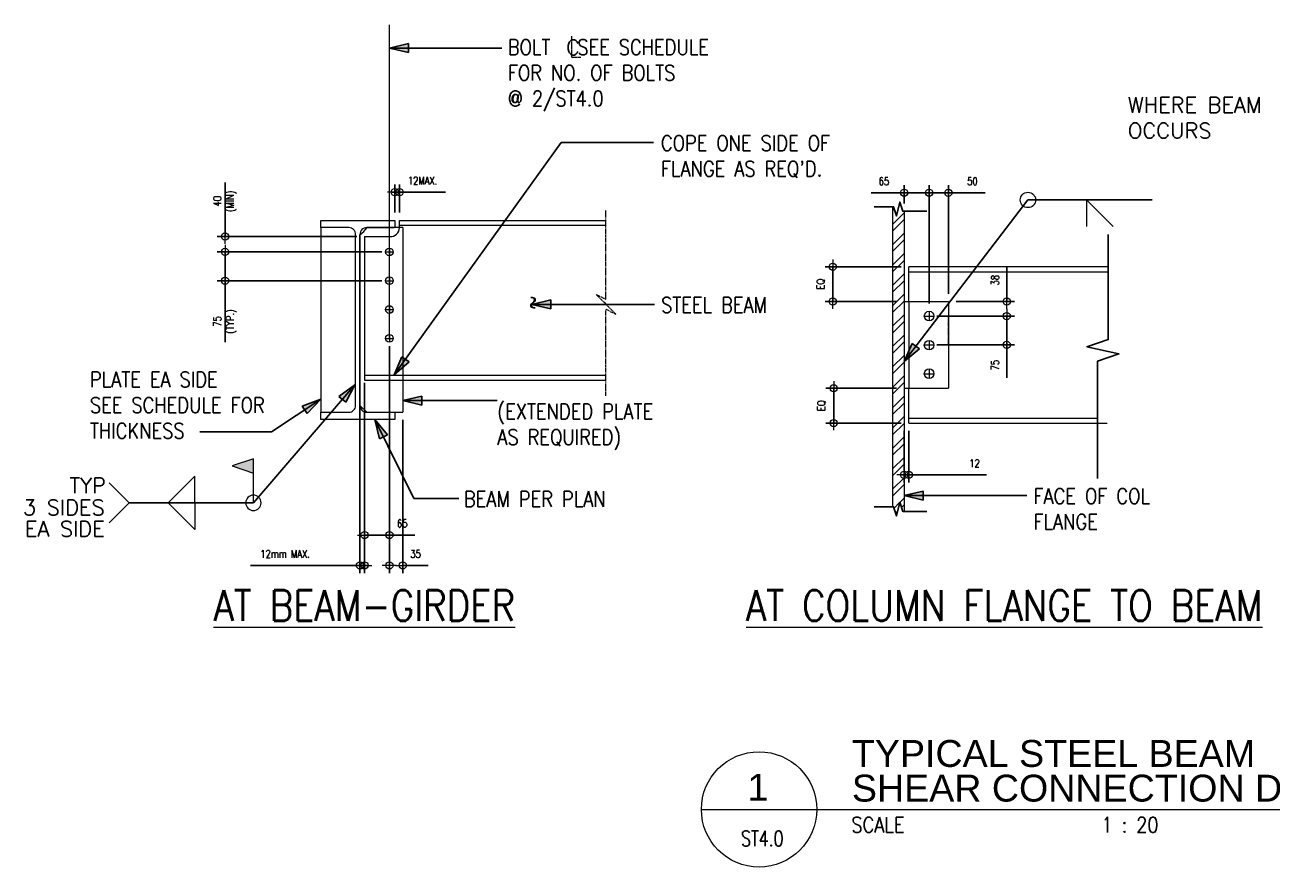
# Model space of a CAD drawing. Header units: millimetres. Extents: x -14320 to 437400, y -59080 to 73710.
# Drawn here: x 29545 to 32788, y 19156 to 21347 of the extents above; entities that cross this region are included whole.
import ezdxf
from ezdxf.enums import TextEntityAlignment as Align

# ---------------------------------------------------------------- set-up
doc = ezdxf.new("R2010")
doc.units = ezdxf.units.MM
doc.header["$LTSCALE"] = 10
doc.header["$MEASUREMENT"] = 0
doc.linetypes.add('PHANTOM2', pattern=[1.25, 0.625, -0.125, 0.125, -0.125, 0.125, -0.125])
for name, color, linetype, lineweight in [('S-ANNO-DIMS', 1, 'Continuous', 5), ('S-Anno-Symb', 143, 'PHANTOM2', 13), ('S-Anno-Text', 52, 'Continuous', 15), ('S-ANNO-WELD', 1, 'Continuous', 9), ('S-BEAM-IDEN', 2, 'Continuous', 9), ('S-DETL-LN03', 3, 'Continuous', 9), ('S-DETL-LN4', 4, 'Continuous', 9), ('S-DETL-LN8', 8, 'Continuous', 9)]:
    doc.layers.add(name, color=color, linetype=linetype, lineweight=lineweight)
doc.styles.add('1', font='simplex.shx', dxfattribs={"width": 0.85, "height": 40})
doc.styles.add('2', font='simplex.shx', dxfattribs={"width": 0.95, "height": 40})
doc.styles.add('40', font='simplex.shx', dxfattribs={"width": 0.8, "height": 20})
doc.styles.add('ROMANSX', font='ROMANS.shx', dxfattribs={"height": 0.09375})
doc.styles.add('SHEETNAME', font='simplex.shx', dxfattribs={"width": 0.75, "height": 200})
doc.styles.add('TITLE1', font='HELV.shx', dxfattribs={"height": 500})
doc.dimstyles.new('ESCA20', dxfattribs={"dimtxt": 40, "dimasz": 0.25, "dimexe": 20, "dimexo": 20, "dimgap": 20, "dimtad": 1, "dimdec": 0, "dimrnd": 1, "dimdsep": 46, "dimtxsty": '40', "dimblk1": 'ESCADIM_ARW', "dimblk2": 'ESCADIM_ARW', "dimsah": 1, "dimcen": 50, "dimclrd": 256, "dimclre": 256, "dimclrt": 52, "dimadec": 0, "dimazin": 0, "dimtfac": 1, "dimtdec": 0, "dimtofl": 0, "dimtmove": 0, "dimatfit": 3, "dimldrblk": 'ESCADIM_ARW', "dimfxl": 1, "dimtolj": 1, "dimtzin": 0, "dimarcsym": 0})
doc.dimstyles.new('ESCA_ARW$7', dxfattribs={"dimtxt": 200, "dimasz": 1, "dimexe": 100, "dimexo": 100, "dimgap": 100, "dimtad": 1, "dimdec": 0, "dimrnd": 1, "dimdsep": 46, "dimtxsty": '1', "dimblk1": 'dim_arw', "dimblk2": 'dim_arw', "dimsah": 1, "dimcen": 50, "dimclrd": 1, "dimclre": 256, "dimclrt": 52, "dimadec": 0, "dimazin": 0, "dimtfac": 1, "dimtofl": 0, "dimtmove": 0, "dimatfit": 3, "dimldrblk": 'dim_arw', "dimfxl": 1, "dimtolj": 1, "dimtzin": 0, "dimarcsym": 0})

# ---------------------------------------------------------------- blocks, each defined once
blk = doc.blocks.new('dim_arw')
h = blk.add_hatch(color=256)
h.paths.add_polyline_path([(-126, 29), (0, 0), (-126, -29, -0.115681), (-133, 0, -0.115681)])
h.paths.add_polyline_path([(-249, 58), (-126, 29, 0.115681), (-133, 0, 0.115681), (-126, -29), (-249, -58)])
for p, q in [((0, 0), (-249, 58)), ((-249, 58), (-249, -58)), ((0, 0), (-249, -58))]:
    blk.add_line(p, q)
blk = doc.blocks.new('ESCADIM_ARW')
at = {"color": 9}
blk.add_line((75, 0), (-75, 0), dxfattribs=at)
blk.add_circle((0, 0), 37.5, dxfattribs=at)
blk = doc.blocks.new('*D23')
at = {"layer": 'Defpoints', "color": 0, "transparency": 16777216}
for p in [(30518.8, 20912.1), (30506.8, 20838.9), (30518.8, 20838.9)]:
    blk.add_point(p, dxfattribs=at)
at = {"layer": 'S-BEAM-IDEN', "lineweight": -2, "transparency": 16777216}
for p, q in [((30506.8, 20858.9), (30506.8, 20932.1)), ((30518.8, 20858.9), (30518.8, 20932.1)), ((30506.6, 20912.1), (30506.3, 20912.1)), ((30519.1, 20912.1), (30638.5, 20912.1))]:
    blk.add_line(p, q, dxfattribs=at)
at = {"layer": 'S-BEAM-IDEN', "lineweight": -2, "transparency": 16777216, "xscale": 0.25, "yscale": 0.25, "zscale": 0.25}
blk.add_blockref('ESCADIM_ARW', (30506.8, 20912.1), dxfattribs=at)
at = {"layer": 'S-BEAM-IDEN', "lineweight": -2, "transparency": 16777216, "xscale": 0.25, "yscale": 0.25, "zscale": 0.25, "rotation": 180}
blk.add_blockref('ESCADIM_ARW', (30518.8, 20912.1), dxfattribs=at)
at = {"layer": 'S-BEAM-IDEN', "color": 52, "transparency": 16777216, "insert": (30578.9, 20942.1), "char_height": 20, "attachment_point": 5, "style": '40'}
blk.add_mtext('\\A1;12MAX.', dxfattribs=at)
blk = doc.blocks.new('*D24')
at = {"layer": 'Defpoints', "color": 0, "transparency": 16777216}
for p in [(30416.1, 20436), (30428.1, 20436), (30416.1, 19941)]:
    blk.add_point(p, dxfattribs=at)
at = {"layer": 'S-ANNO-DIMS', "lineweight": -2, "transparency": 16777216}
for p, q in [((30416.1, 20416), (30416.1, 19921)), ((30428.1, 20416), (30428.1, 19921)), ((30415.9, 19941), (30131.6, 19941)), ((30428.4, 19941), (30428.6, 19941))]:
    blk.add_line(p, q, dxfattribs=at)
at = {"layer": 'S-ANNO-DIMS', "lineweight": -2, "transparency": 16777216, "xscale": 0.25, "yscale": 0.25, "zscale": 0.25}
blk.add_blockref('ESCADIM_ARW', (30416.1, 19941), dxfattribs=at)
at = {"layer": 'S-ANNO-DIMS', "lineweight": -2, "transparency": 16777216, "xscale": 0.25, "yscale": 0.25, "zscale": 0.25, "rotation": 180}
blk.add_blockref('ESCADIM_ARW', (30428.1, 19941), dxfattribs=at)
at = {"layer": 'S-ANNO-DIMS', "color": 52, "transparency": 16777216, "insert": (30221.3, 19971), "char_height": 20, "attachment_point": 5, "style": '40'}
blk.add_mtext('\\A1;12mm MAX.', dxfattribs=at)
blk = doc.blocks.new('cp_line')
at = {"layer": 'S-Anno-Symb'}
blk.add_lwpolyline([(-18, 144), (-18, -129), (100, -129)], dxfattribs=at)
at = {"layer": 'S-Anno-Symb', "style": '2', "width": 0.95}
blk.add_attdef('C', text='', height=200, dxfattribs=at).set_placement((0, 0), align=Align.MIDDLE_CENTER)
blk = doc.blocks.new('*D25')
at = {"layer": 'Defpoints', "color": 0, "transparency": 16777216}
for p in [(31831.4, 20311.5), (31843.4, 20311.5), (31831.4, 20176.6)]:
    blk.add_point(p, dxfattribs=at)
at = {"layer": 'S-ANNO-DIMS', "lineweight": -2, "transparency": 16777216}
for p, q in [((31831.4, 20291.5), (31831.4, 20156.6)), ((31843.4, 20291.5), (31843.4, 20156.6)), ((31831.1, 20176.6), (31830.9, 20176.6)), ((31843.6, 20176.6), (32045.8, 20176.6))]:
    blk.add_line(p, q, dxfattribs=at)
at = {"layer": 'S-ANNO-DIMS', "lineweight": -2, "transparency": 16777216, "xscale": 0.25, "yscale": 0.25, "zscale": 0.25}
blk.add_blockref('ESCADIM_ARW', (31831.4, 20176.6), dxfattribs=at)
at = {"layer": 'S-ANNO-DIMS', "lineweight": -2, "transparency": 16777216, "xscale": 0.25, "yscale": 0.25, "zscale": 0.25, "rotation": 180}
blk.add_blockref('ESCADIM_ARW', (31843.4, 20176.6), dxfattribs=at)
at = {"layer": 'S-ANNO-DIMS', "color": 52, "transparency": 16777216, "insert": (32014.4, 20206.6), "char_height": 20, "attachment_point": 5, "style": '40'}
blk.add_mtext('\\A1;12', dxfattribs=at)
blk = doc.blocks.new('*D26')
at = {"layer": 'Defpoints', "color": 0, "transparency": 16777216}
for p in [(31946.4, 20627.8), (31896.4, 20589.8), (32098.1, 20589.8)]:
    blk.add_point(p, dxfattribs=at)
at = {"layer": 'S-ANNO-DIMS', "lineweight": -2, "transparency": 16777216}
for p, q in [((32098.1, 20628.1), (32098.1, 20716.1)), ((31966.4, 20627.8), (32118.1, 20627.8)), ((31916.4, 20589.8), (32118.1, 20589.8)), ((32098.1, 20589.6), (32098.1, 20589.3))]:
    blk.add_line(p, q, dxfattribs=at)
at = {"layer": 'S-ANNO-DIMS', "lineweight": -2, "transparency": 16777216, "xscale": 0.25, "yscale": 0.25, "zscale": 0.25}
for p, rotation in [((32098.1, 20627.8), 270), ((32098.1, 20589.8), 90)]:
    blk.add_blockref('ESCADIM_ARW', p, dxfattribs=dict(at, rotation=rotation))
at = {"layer": 'S-ANNO-DIMS', "color": 52, "transparency": 16777216, "insert": (32068.1, 20683.2), "char_height": 20, "attachment_point": 5, "rotation": 90, "style": '40'}
blk.add_mtext('\\A1;38', dxfattribs=at)
blk = doc.blocks.new('*D27')
at = {"layer": 'Defpoints', "color": 0, "transparency": 16777216}
for p in [(31896.4, 20589.8), (31896.4, 20514.8), (32098.1, 20514.8)]:
    blk.add_point(p, dxfattribs=at)
at = {"layer": 'S-ANNO-DIMS', "lineweight": -2, "transparency": 16777216}
for p, q in [((31916.4, 20589.8), (32118.1, 20589.8)), ((32098.1, 20589.6), (32098.1, 20515.1)), ((31916.4, 20514.8), (32118.1, 20514.8)), ((32098.1, 20514.8), (32098.1, 20429.2))]:
    blk.add_line(p, q, dxfattribs=at)
at = {"layer": 'S-ANNO-DIMS', "lineweight": -2, "transparency": 16777216, "xscale": 0.25, "yscale": 0.25, "zscale": 0.25}
for p, rotation in [((32098.1, 20589.8), 90), ((32098.1, 20514.8), 270)]:
    blk.add_blockref('ESCADIM_ARW', p, dxfattribs=dict(at, rotation=rotation))
at = {"layer": 'S-ANNO-DIMS', "color": 52, "transparency": 16777216, "insert": (32068.1, 20462.2), "char_height": 20, "attachment_point": 5, "rotation": 90, "style": '40'}
blk.add_mtext('\\A1;75', dxfattribs=at)
blk = doc.blocks.new('*D28')
at = {"layer": 'Defpoints', "color": 0, "transparency": 16777216}
for p in [(30065.1, 20756.8), (30492.7, 20756.8), (30492.7, 20681.8)]:
    blk.add_point(p, dxfattribs=at)
at = {"layer": 'S-ANNO-DIMS', "lineweight": -2, "transparency": 16777216}
for p, q in [((30472.7, 20756.8), (30045.1, 20756.8)), ((30065.1, 20756.6), (30065.1, 20682.1)), ((30472.7, 20681.8), (30045.1, 20681.8)), ((30065.1, 20681.8), (30065.1, 20521.6))]:
    blk.add_line(p, q, dxfattribs=at)
at = {"layer": 'S-ANNO-DIMS', "lineweight": -2, "transparency": 16777216, "xscale": 0.25, "yscale": 0.25, "zscale": 0.25}
for p, rotation in [((30065.1, 20756.8), 90), ((30065.1, 20681.8), 270)]:
    blk.add_blockref('ESCADIM_ARW', p, dxfattribs=dict(at, rotation=rotation))
at = {"layer": 'S-ANNO-DIMS', "color": 52, "transparency": 16777216, "insert": (30065.1, 20575.9), "char_height": 20, "attachment_point": 5, "rotation": 90, "style": '40'}
blk.add_mtext('\\A1;75\\P(TYP.)', dxfattribs=at)
blk = doc.blocks.new('*D29')
at = {"layer": 'Defpoints', "color": 0, "transparency": 16777216}
for p in [(30065.1, 20796.8), (30428.1, 20796.8), (30492.7, 20756.8)]:
    blk.add_point(p, dxfattribs=at)
at = {"layer": 'S-ANNO-DIMS', "lineweight": -2, "transparency": 16777216}
for p, q in [((30065.1, 20797.1), (30065.1, 20937.3)), ((30408.1, 20796.8), (30045.1, 20796.8)), ((30472.7, 20756.8), (30045.1, 20756.8)), ((30065.1, 20756.6), (30065.1, 20756.3))]:
    blk.add_line(p, q, dxfattribs=at)
at = {"layer": 'S-ANNO-DIMS', "lineweight": -2, "transparency": 16777216, "xscale": 0.25, "yscale": 0.25, "zscale": 0.25}
for p, rotation in [((30065.1, 20796.8), 270), ((30065.1, 20756.8), 90)]:
    blk.add_blockref('ESCADIM_ARW', p, dxfattribs=dict(at, rotation=rotation))
at = {"layer": 'S-ANNO-DIMS', "color": 52, "transparency": 16777216, "insert": (30065.1, 20888.8), "char_height": 20, "attachment_point": 5, "rotation": 90, "style": '40'}
blk.add_mtext('\\A1;40\\P(MIN)', dxfattribs=at)
blk = doc.blocks.new('*D20')
at = {"layer": 'Defpoints', "color": 0, "transparency": 16777216}
for p in [(31648.1, 20401.8), (31831.4, 20401.8), (31843.4, 20311.5)]:
    blk.add_point(p, dxfattribs=at)
at = {"layer": 'S-ANNO-DIMS', "lineweight": -2, "transparency": 16777216}
for p, q in [((31811.4, 20401.8), (31628.1, 20401.8)), ((31648.1, 20311.7), (31648.1, 20401.6)), ((31823.4, 20311.5), (31628.1, 20311.5))]:
    blk.add_line(p, q, dxfattribs=at)
at = {"layer": 'S-ANNO-DIMS', "lineweight": -2, "transparency": 16777216, "xscale": 0.25, "yscale": 0.25, "zscale": 0.25}
for p, rotation in [((31648.1, 20401.8), 90), ((31648.1, 20311.5), 270)]:
    blk.add_blockref('ESCADIM_ARW', p, dxfattribs=dict(at, rotation=rotation))
at = {"layer": 'S-ANNO-DIMS', "color": 52, "transparency": 16777216, "insert": (31617.1, 20356.6), "char_height": 20, "attachment_point": 5, "rotation": 90, "style": '40'}
blk.add_mtext('\\A1;EQ', dxfattribs=at)
blk = doc.blocks.new('*D21')
at = {"layer": 'Defpoints', "color": 0, "transparency": 16777216}
for p in [(31843.4, 20718.1), (31645.8, 20627.8), (31831.4, 20627.8)]:
    blk.add_point(p, dxfattribs=at)
at = {"layer": 'S-ANNO-DIMS', "lineweight": -2, "transparency": 16777216}
for p, q in [((31823.4, 20718.1), (31625.8, 20718.1)), ((31645.8, 20717.9), (31645.8, 20628.1)), ((31811.4, 20627.8), (31625.8, 20627.8))]:
    blk.add_line(p, q, dxfattribs=at)
at = {"layer": 'S-ANNO-DIMS', "lineweight": -2, "transparency": 16777216, "xscale": 0.25, "yscale": 0.25, "zscale": 0.25}
for p, rotation in [((31645.8, 20718.1), 90), ((31645.8, 20627.8), 270)]:
    blk.add_blockref('ESCADIM_ARW', p, dxfattribs=dict(at, rotation=rotation))
at = {"layer": 'S-ANNO-DIMS', "color": 52, "transparency": 16777216, "insert": (31614.9, 20673), "char_height": 20, "attachment_point": 5, "rotation": 90, "style": '40'}
blk.add_mtext('\\A1;EQ', dxfattribs=at)
blk = doc.blocks.new('WELD AROUND_DYN')
at = {"layer": 'S-ANNO-WELD'}
blk.add_circle((0, 0), 0.0469, dxfattribs=at)
blk = doc.blocks.new('*U8')
at = {"layer": 'S-ANNO-WELD'}
blk.add_line((0, 0), (0, 0.2249), dxfattribs=at)
blk.add_lwpolyline([(0, 0.1816), (0, 0.2683), (-0.13, 0.2249), (0, 0.1816)], dxfattribs=at)
blk.add_solid([(0, 0.1816), (-0.13, 0.2249), (0, 0.2683)], dxfattribs=at)
blk = doc.blocks.new('*U11')
at = {"layer": 'S-ANNO-WELD'}
blk.add_lwpolyline([(0, 0), (0, -0.1622), (0.1622, 0)], dxfattribs=at)
blk = doc.blocks.new('*D30')
at = {"layer": 'Defpoints', "color": 0, "transparency": 16777216}
for p in [(30492.7, 20531.8), (30428.1, 20429.6), (30492.7, 20020)]:
    blk.add_point(p, dxfattribs=at)
at = {"layer": 'S-ANNO-DIMS', "lineweight": -2, "transparency": 16777216}
for p, q in [((30492.7, 20511.8), (30492.7, 20000)), ((30428.1, 20409.6), (30428.1, 20000)), ((30428.4, 20020), (30492.5, 20020)), ((30492.7, 20020), (30558.9, 20020))]:
    blk.add_line(p, q, dxfattribs=at)
at = {"layer": 'S-ANNO-DIMS', "lineweight": -2, "transparency": 16777216, "xscale": 0.25, "yscale": 0.25, "zscale": 0.25, "rotation": 180}
blk.add_blockref('ESCADIM_ARW', (30428.1, 20020), dxfattribs=at)
at = {"layer": 'S-ANNO-DIMS', "lineweight": -2, "transparency": 16777216, "xscale": 0.25, "yscale": 0.25, "zscale": 0.25}
blk.add_blockref('ESCADIM_ARW', (30492.7, 20020), dxfattribs=at)
at = {"layer": 'S-ANNO-DIMS', "color": 52, "transparency": 16777216, "insert": (30526, 20050), "char_height": 20, "attachment_point": 5, "style": '40'}
blk.add_mtext('\\A1;65', dxfattribs=at)
blk = doc.blocks.new('*D31')
at = {"layer": 'Defpoints', "color": 0, "transparency": 16777216}
for p in [(31896.4, 20910.7), (31831.4, 20862.4), (31896.4, 20602.3)]:
    blk.add_point(p, dxfattribs=at)
at = {"layer": 'S-ANNO-DIMS', "lineweight": -2, "transparency": 16777216}
for p, q in [((31831.4, 20882.4), (31831.4, 20930.7)), ((31896.4, 20622.3), (31896.4, 20930.7)), ((31831.4, 20910.7), (31745.8, 20910.7)), ((31896.1, 20910.7), (31831.6, 20910.7))]:
    blk.add_line(p, q, dxfattribs=at)
at = {"layer": 'S-ANNO-DIMS', "lineweight": -2, "transparency": 16777216, "xscale": 0.25, "yscale": 0.25, "zscale": 0.25, "rotation": 180}
blk.add_blockref('ESCADIM_ARW', (31831.4, 20910.7), dxfattribs=at)
at = {"layer": 'S-ANNO-DIMS', "lineweight": -2, "transparency": 16777216, "xscale": 0.25, "yscale": 0.25, "zscale": 0.25}
blk.add_blockref('ESCADIM_ARW', (31896.4, 20910.7), dxfattribs=at)
at = {"layer": 'S-ANNO-DIMS', "color": 52, "transparency": 16777216, "insert": (31778.8, 20940.7), "char_height": 20, "attachment_point": 5, "style": '40'}
blk.add_mtext('\\A1;65', dxfattribs=at)
blk = doc.blocks.new('*D22')
at = {"layer": 'Defpoints', "color": 0, "transparency": 16777216}
for p in [(31896.4, 20910.7), (31896.4, 20602.3), (31946.4, 20627.8)]:
    blk.add_point(p, dxfattribs=at)
at = {"layer": 'S-ANNO-DIMS', "lineweight": -2, "transparency": 16777216}
for p, q in [((31896.4, 20622.3), (31896.4, 20930.7)), ((31946.4, 20647.8), (31946.4, 20930.7)), ((31896.6, 20910.7), (31946.1, 20910.7)), ((31946.4, 20910.7), (32042, 20910.7))]:
    blk.add_line(p, q, dxfattribs=at)
at = {"layer": 'S-ANNO-DIMS', "lineweight": -2, "transparency": 16777216, "xscale": 0.25, "yscale": 0.25, "zscale": 0.25, "rotation": 180}
blk.add_blockref('ESCADIM_ARW', (31896.4, 20910.7), dxfattribs=at)
at = {"layer": 'S-ANNO-DIMS', "lineweight": -2, "transparency": 16777216, "xscale": 0.25, "yscale": 0.25, "zscale": 0.25}
blk.add_blockref('ESCADIM_ARW', (31946.4, 20910.7), dxfattribs=at)
at = {"layer": 'S-ANNO-DIMS', "color": 52, "transparency": 16777216, "insert": (32009, 20940.7), "char_height": 20, "attachment_point": 5, "style": '40'}
blk.add_mtext('\\A1;50', dxfattribs=at)
blk = doc.blocks.new('*D35')
at = {"layer": 'Defpoints', "color": 0, "transparency": 16777216}
for p in [(30492.7, 20436.6), (30527.4, 20339.5), (30527.4, 19941)]:
    blk.add_point(p, dxfattribs=at)
at = {"layer": 'S-ANNO-DIMS', "lineweight": -2, "transparency": 16777216}
for p, q in [((30492.7, 20416.6), (30492.7, 19921)), ((30527.4, 20319.5), (30527.4, 19921)), ((30492.5, 19941), (30492.2, 19941)), ((30527.6, 19941), (30593.8, 19941))]:
    blk.add_line(p, q, dxfattribs=at)
at = {"layer": 'S-ANNO-DIMS', "lineweight": -2, "transparency": 16777216, "xscale": 0.25, "yscale": 0.25, "zscale": 0.25}
blk.add_blockref('ESCADIM_ARW', (30492.7, 19941), dxfattribs=at)
at = {"layer": 'S-ANNO-DIMS', "lineweight": -2, "transparency": 16777216, "xscale": 0.25, "yscale": 0.25, "zscale": 0.25, "rotation": 180}
blk.add_blockref('ESCADIM_ARW', (30527.4, 19941), dxfattribs=at)
at = {"layer": 'S-ANNO-DIMS', "color": 52, "transparency": 16777216, "insert": (30560.8, 19971), "char_height": 20, "attachment_point": 5, "style": '40'}
blk.add_mtext('\\A1;35', dxfattribs=at)

msp = doc.modelspace()

# ---------------------------------------------------------------- hatches: boundary and pattern name
at = {"layer": 'S-DETL-LN8'}
h = msp.add_hatch(dxfattribs=at)
h.set_pattern_fill('ANSI32', color=256, scale=100, style=0)
h.set_pattern_definition([(45, (-18347.25, 23394.665), (-26.516504, 26.516504), []), (45, (-18329.574, 23394.665), (-26.516504, 26.516504), [])])
h.paths.add_polyline_path([(31831.4, 20862.4), (31827.8, 20862.4), (31819.9, 20886.4), (31811.7, 20850.5), (31803.8, 20874.4), (31801.4, 20874.4), (31801.4, 20093.5), (31803.8, 20093.5), (31811.7, 20069.6), (31819.9, 20105.5), (31827.8, 20081.6), (31831.4, 20081.6)])

# ---------------------------------------------------------------- linework, layer by layer
at = {"color": 1}
for points in [[(31890.2, 20862.4), (31827.8, 20862.4), (31819.9, 20886.4), (31811.7, 20850.5), (31803.8, 20874.4), (31753.8, 20874.4)], [(32362.4, 20802.1), (32362.4, 20528.4), (32306.8, 20510.1), (32390.2, 20491.1), (32334.6, 20472.8), (32334.6, 20166.8)], [(31890.2, 20081.6), (31827.8, 20081.6), (31819.9, 20105.5), (31811.7, 20069.6), (31803.8, 20093.5), (31753.8, 20093.5)]]:
    msp.add_lwpolyline(points, dxfattribs=at)
at = {"layer": 'S-Anno-Symb'}
msp.add_line((31946.4, 20514.8), (31946.4, 20589.8), dxfattribs=at)
at = {"layer": 'S-Anno-Symb', "color": 1, "lineweight": 18}
msp.add_lwpolyline([(31055.9, 20382.6), (31055.9, 20607.6), (31081.7, 20594.7), (31030.1, 20646.3), (31055.9, 20633.4), (31055.9, 20864.4)], dxfattribs=at)
at = {"layer": 'S-Anno-Text'}
for p, q in [((30492.7, 20766.8), (30492.7, 20746.8)), ((30482.7, 20756.8), (30502.7, 20756.8)), ((30482.7, 20681.8), (30502.7, 20681.8)), ((30492.7, 20691.8), (30492.7, 20671.8)), ((30482.7, 20606.8), (30502.7, 20606.8)), ((30492.7, 20616.8), (30492.7, 20596.8)), ((31831.4, 20627.8), (31946.4, 20627.8)), ((31946.4, 20627.8), (31946.4, 20401.8)), ((30482.7, 20531.8), (30502.7, 20531.8)), ((30492.7, 20541.8), (30492.7, 20521.8)), ((31831.4, 20401.8), (31946.4, 20401.8))]:
    msp.add_line(p, q, dxfattribs=at)
at = {"layer": 'S-Anno-Text', "color": 1}
msp.add_line((31304.1, 19306), (33249.4, 19306), dxfattribs=at)
at = {"layer": 'S-Anno-Text'}
for centre in [(30492.7, 20756.8), (30492.7, 20681.8), (30492.7, 20606.8), (30492.7, 20531.8)]:
    msp.add_circle(centre, 10, dxfattribs=at)
at = {"layer": 'S-Anno-Text', "color": 1}
msp.add_circle((31454.1, 19306), 150, dxfattribs=at)
at = {"layer": 'S-ANNO-WELD'}
for q in [(32374.7, 20822.7), (32305.5, 20822.7)]:
    msp.add_line((32305.5, 20891.9), q, dxfattribs=at)
msp.add_lwpolyline([(29764.1, 20155.7), (29816.1, 20103.8), (29764.1, 20051.9)], dxfattribs=at)
at = {"layer": 'S-BEAM-IDEN'}
for p, q in [((30492.7, 20531.8), (30492.7, 21347.4)), ((30518.8, 20838.9), (31055.9, 20838.9)), ((30518.8, 20819.8), (30518.8, 20838.9)), ((30518.8, 20826), (31055.9, 20826)), ((30428.1, 20796.8), (30493.8, 20796.8)), ((30428.1, 20796.8), (30428.1, 20423.1)), ((32362.4, 20718.1), (31843.4, 20718.1)), ((31843.4, 20627.8), (31843.4, 20718.1)), ((31843.4, 20705.3), (32362.4, 20705.3)), ((31843.4, 20627.8), (31843.4, 20401.8)), ((30428.1, 20436), (31055.9, 20436)), ((30428.1, 20423.1), (31055.9, 20423.1)), ((31843.4, 20311.5), (31843.4, 20401.8)), ((31843.4, 20324.3), (32334.6, 20324.3)), ((31843.4, 20311.5), (32359.6, 20311.5))]:
    msp.add_line(p, q, dxfattribs=at)
msp.add_arc((30495.4, 20820.1), 23.4, 265.9725, 359.2556, dxfattribs=at)
at = {"layer": 'S-DETL-LN03'}
for p, q in [((31801.4, 20874.4), (31801.4, 20093.5)), ((31831.4, 20862.4), (31831.4, 20081.6)), ((30314, 20819.9), (30314, 20339.5)), ((30416.1, 20357), (30416.1, 20801.2)), ((30416.1, 20801.2), (30416.1, 20801.2)), ((30434.8, 20819.9), (30505.4, 20819.9)), ((30527.4, 20819.9), (30506.8, 20819.9)), ((30527.4, 20819.9), (30527.4, 20339.5)), ((30416.1, 20357), (30433.6, 20339.5)), ((30506.8, 20339.5), (30527.4, 20339.5))]:
    msp.add_line(p, q, dxfattribs=at)
msp.add_lwpolyline([(30410.4, 20320.5), (30314, 20320.5), (30314, 20339.5), (30387.2, 20339.5, 0.414214), (30404.7, 20357), (30404.7, 20802.4, 0.414214), (30387.2, 20819.9), (30314, 20819.9), (30314, 20838.9), (30506.8, 20838.9), (30506.8, 20819.9), (30433.6, 20819.9, 0.414214), (30416.1, 20802.4), (30416.1, 20357, 0.414214), (30433.6, 20339.5), (30506.8, 20339.5), (30506.8, 20320.5), (30410.4, 20320.5)], format="xyb", dxfattribs=at)
msp.add_arc((30327.3, 20908.7), 139.5, 309.5597, 320.4403, dxfattribs=at)
at = {"layer": 'S-DETL-LN4'}
msp.add_line((31896.4, 20718.1), (31896.4, 20627.8), dxfattribs=at)
at = {"layer": 'S-DETL-LN8'}
for p, q in [((31896.4, 20602.3), (31896.4, 20577.3)), ((31883.9, 20589.8), (31908.9, 20589.8)), ((31883.9, 20514.8), (31908.9, 20514.8)), ((31896.4, 20526.6), (31896.4, 20501.6)), ((31883.9, 20439.8), (31908.9, 20439.8)), ((31896.4, 20452.3), (31896.4, 20427.3))]:
    msp.add_line(p, q, dxfattribs=at)
for centre in [(31896.4, 20589.8), (31896.4, 20514.1), (31896.4, 20439.8)]:
    msp.add_circle(centre, 12.5, dxfattribs=at)

# ---------------------------------------------------------------- block references
at = {"layer": 'S-Anno-Symb', "xscale": 0.2000000000116415, "yscale": 0.2000000000116415, "zscale": 0.2000000000116415}
msp.add_blockref('cp_line', (30970.2, 21289), dxfattribs=at).add_auto_attribs({'C': 'C'})
at = {"layer": 'S-ANNO-WELD'}
for name, p, xscale, yscale, zscale in [('WELD AROUND_DYN', (32153.3, 20891.9), 426.6666666666861, 426.6666666666861, 426.6666666666861), ('*U8', (30139, 20103.8), 426.6666666666861, 426.6666666666861, 426.6666666666861), ('WELD AROUND_DYN', (30139, 20103.8), -426.6666666666861, 426.666666666657, 426.6666666666667), ('*U11', (29986.8, 20103.8), -426.6666666666861, 426.666666666657, 426.6666666666667)]:
    msp.add_blockref(name, p, dxfattribs=dict(at, xscale=xscale, yscale=yscale, zscale=zscale))
at = {"layer": 'S-ANNO-WELD', "xscale": 426.6666666666861, "yscale": 426.6666666666861, "zscale": 426.6666666666861, "rotation": 180}
msp.add_blockref('*U11', (29986.8, 20103.8), dxfattribs=at)

# ---------------------------------------------------------------- texts
at = {"layer": 'S-ANNO-DIMS', "color": 52, "insert": (30773.5, 20301.6), "char_height": 40, "width": 447.364, "attachment_point": 4, "style": '1'}
msp.add_mtext('\\A1;(EXTENDED PLATE AS REQUIRED)', dxfattribs=at)
at = {"layer": 'S-Anno-Text', "color": 5, "style": 'TITLE1'}
for s, p in [('TYPICAL STEEL BEAM', (31695.5, 19416.6)), ('SHEAR CONNECTION DETAIL', (31695.5, 19326.4))]:
    msp.add_text(s, height=70, dxfattribs=at).set_placement(p)
msp.add_text('1', height=70, dxfattribs=at).set_placement((31451, 19328.6), align=Align.CENTER)
at = {"layer": 'S-Anno-Text', "style": '2', "width": 0.85}
msp.add_text('SCALE', height=40, dxfattribs=at).set_placement((31694.1, 19246))
at = {"layer": 'S-Anno-Text'}
for s, style, width, p in [('1 : 20', '2', 0.85, (32418.8, 19246)), ('ST4.0', 'SHEETNAME', 0.75, (31462.5, 19210.4))]:
    msp.add_text(s, height=40, dxfattribs=dict(at, style=style, width=width)).set_placement(p, align=Align.CENTER)
for s, insert, char_height, width, attachment_point, style in [('BOLT   SEE SCHEDULE FOR NO. OF BOLTS\\P@ 2/ST4.0', (30800.7, 21309.4), 40, 670.281, 1, '1'), ('WHERE BEAM\\POCCURS', (32413.3, 21105.7), 40, 435.833, 4, 'ROMANSX'), ("COPE ONE SIDE OF FLANGE AS REQ'D.", (31198.8, 21059.9), 40, 670.281, 1, '1'), ('STEEL BEAM', (31199.4, 20638.6), 40, 670.281, 1, '1'), ('PLATE EA SIDE \\PSEE SCHEDULE FOR THICKNESS', (29713.8, 20444.8), 40, 670.281, 1, '1'), ('TYP', (29755.3, 20148.8), 40, 166.667, 6, 'ROMANSX'), ('3 SIDES', (29752.2, 20091.9), 40, 275.166, 6, 'ROMANSX'), ('BEAM PER PLAN', (30686.6, 20133.8), 40, 670.281, 1, '1'), ('FACE OF COL\\PFLANGE', (32167.7, 20141.2), 40, 670.281, 1, '1'), ('EA SIDE', (29752.2, 20036), 40, 275.166, 6, 'ROMANSX'), ('{\\LAT BEAM-GIRDER}', (30035.5, 19876.5), 80, 1043.657, 1, '1'), ('{\\LAT COLUMN FLANGE TO BEAM}', (31420.2, 19876.5), 80, 1609.181, 1, '1')]:
    msp.add_mtext(s, dxfattribs=dict(at, insert=insert, char_height=char_height, width=width, attachment_point=attachment_point, style=style))
at = {"layer": 'S-Anno-Text', "insert": (30843.2, 20607.2), "char_height": 40, "width": 411.494, "attachment_point": 1, "rotation": 90, "style": '1'}
msp.add_mtext('~', dxfattribs=at)

# ---------------------------------------------------------------- dimensions: what is measured, and where the dimension line sits
at = {"layer": 'S-ANNO-DIMS'}
for base, p1, p2, picture, middle in [((31896.4, 20910.7), (31831.4, 20862.4), (31896.4, 20602.3), '*D31', (31778.8, 20910.7)), ((31831.4, 20176.6), (31843.4, 20311.5), (31831.4, 20311.5), '*D25', (32014.4, 20176.6))]:
    dim = msp.add_linear_dim(base=base, p1=p1, p2=p2, dimstyle='ESCA20', dxfattribs=at)
    dim.commit()
    dim.dimension.update_dxf_attribs({"geometry": picture, "text_midpoint": middle, "dimtype": 160})
for base, p1, p2, angle, picture, middle in [((31896.4, 20910.7), (31946.4, 20627.8), (31896.4, 20602.3), 180, '*D22', (32009, 20910.7)), ((32098.1, 20589.8), (31946.4, 20627.8), (31896.4, 20589.8), 90, '*D26', (32098.1, 20683.2)), ((32098.1, 20514.8), (31896.4, 20589.8), (31896.4, 20514.8), 90, '*D27', (32098.1, 20462.2))]:
    dim = msp.add_linear_dim(base=base, p1=p1, p2=p2, angle=angle, dimstyle='ESCA20', dxfattribs=at)
    dim.commit()
    dim.dimension.update_dxf_attribs({"geometry": picture, "text_midpoint": middle, "dimtype": 160})
for base, p1, p2, text, picture, middle in [((30065.1, 20796.8), (30492.7, 20756.8), (30428.1, 20796.8), '<>\\X(MIN)', '*D29', (30065.1, 20888.8)), ((30065.1, 20756.8), (30492.7, 20681.8), (30492.7, 20756.8), '<>\\X(TYP.)', '*D28', (30065.1, 20575.9)), ((31645.8, 20627.8), (31843.4, 20718.1), (31831.4, 20627.8), 'EQ', '*D21', (31645.8, 20673)), ((31648.1, 20401.8), (31843.4, 20311.5), (31831.4, 20401.8), 'EQ', '*D20', (31648.1, 20356.6))]:
    dim = msp.add_linear_dim(base=base, p1=p1, p2=p2, angle=90, text=text, dimstyle='ESCA20', dxfattribs=at)
    dim.commit()
    dim.dimension.update_dxf_attribs({"geometry": picture, "text_midpoint": middle, "dimtype": 160})
for base, p1, p2, picture, middle in [((30492.7, 20020), (30428.1, 20429.6), (30492.7, 20531.8), '*D30', (30526, 20050)), ((30527.4, 19941), (30492.7, 20436.6), (30527.4, 20339.5), '*D35', (30560.8, 19971))]:
    dim = msp.add_linear_dim(base=base, p1=p1, p2=p2, dimstyle='ESCA20', dxfattribs=at)
    dim.commit()
    dim.dimension.update_dxf_attribs({"geometry": picture, "text_midpoint": middle})
dim = msp.add_linear_dim(base=(30416.1, 19941), p1=(30428.1, 20436), p2=(30416.1, 20436), text='12mm MAX.', dimstyle='ESCA20', dxfattribs=at)
dim.commit()
dim.dimension.update_dxf_attribs({"geometry": '*D24', "text_midpoint": (30221.3, 19941), "dimtype": 160})
at = {"layer": 'S-BEAM-IDEN'}
dim = msp.add_linear_dim(base=(30518.8, 20912.1), p1=(30506.8, 20838.9), p2=(30518.8, 20838.9), text='<>MAX.', dimstyle='ESCA20', dxfattribs=at)
dim.commit()
dim.dimension.update_dxf_attribs({"geometry": '*D23', "text_midpoint": (30578.9, 20942.1)})

# ---------------------------------------------------------------- leaders
at = {"layer": 'S-Anno-Text'}
for points, override in [([(30492.7, 21287.3), (30784.7, 21287.3)], {"dimscale": 0.2}), ([(30505.4, 20436.9), (30939, 21041.1), (31179.9, 21041.1)], {"dimscale": 0.2, "dimgap": 100, "dimtad": 0}), ([(30863.1, 20620.1), (31105.6, 20620.1), (31182.2, 20620.1)], {"dimscale": 0.2}), ([(30314, 20373.3), (30186.4, 20288.2), (29999.3, 20288.2)], {"dimscale": 0.2}), ([(30527.4, 20369.9), (30648.6, 20369.9), (30773, 20369.9)], {"dimscale": 0.2}), ([(30454.8, 20320.5), (30556.5, 20115.3), (30673, 20115.3)], {"dimscale": 0.2}), ([(31831.4, 20122.7), (32073.9, 20122.7), (32150.4, 20122.7)], {"dimscale": 0.2})]:
    msp.add_leader(points, dimstyle='ESCA_ARW$7', override=override, dxfattribs=at)
at = {"layer": 'S-ANNO-WELD'}
for points in [[(31831.4, 20472), (32153.3, 20891.9), (32476.3, 20891.9)], [(30402.7, 20411), (30139, 20103.8), (29816.1, 20103.8)]]:
    msp.add_leader(points, dimstyle='ESCA_ARW$7', override={"dimscale": 0.2}, dxfattribs=at)

doc.saveas('drawing.dxf')
